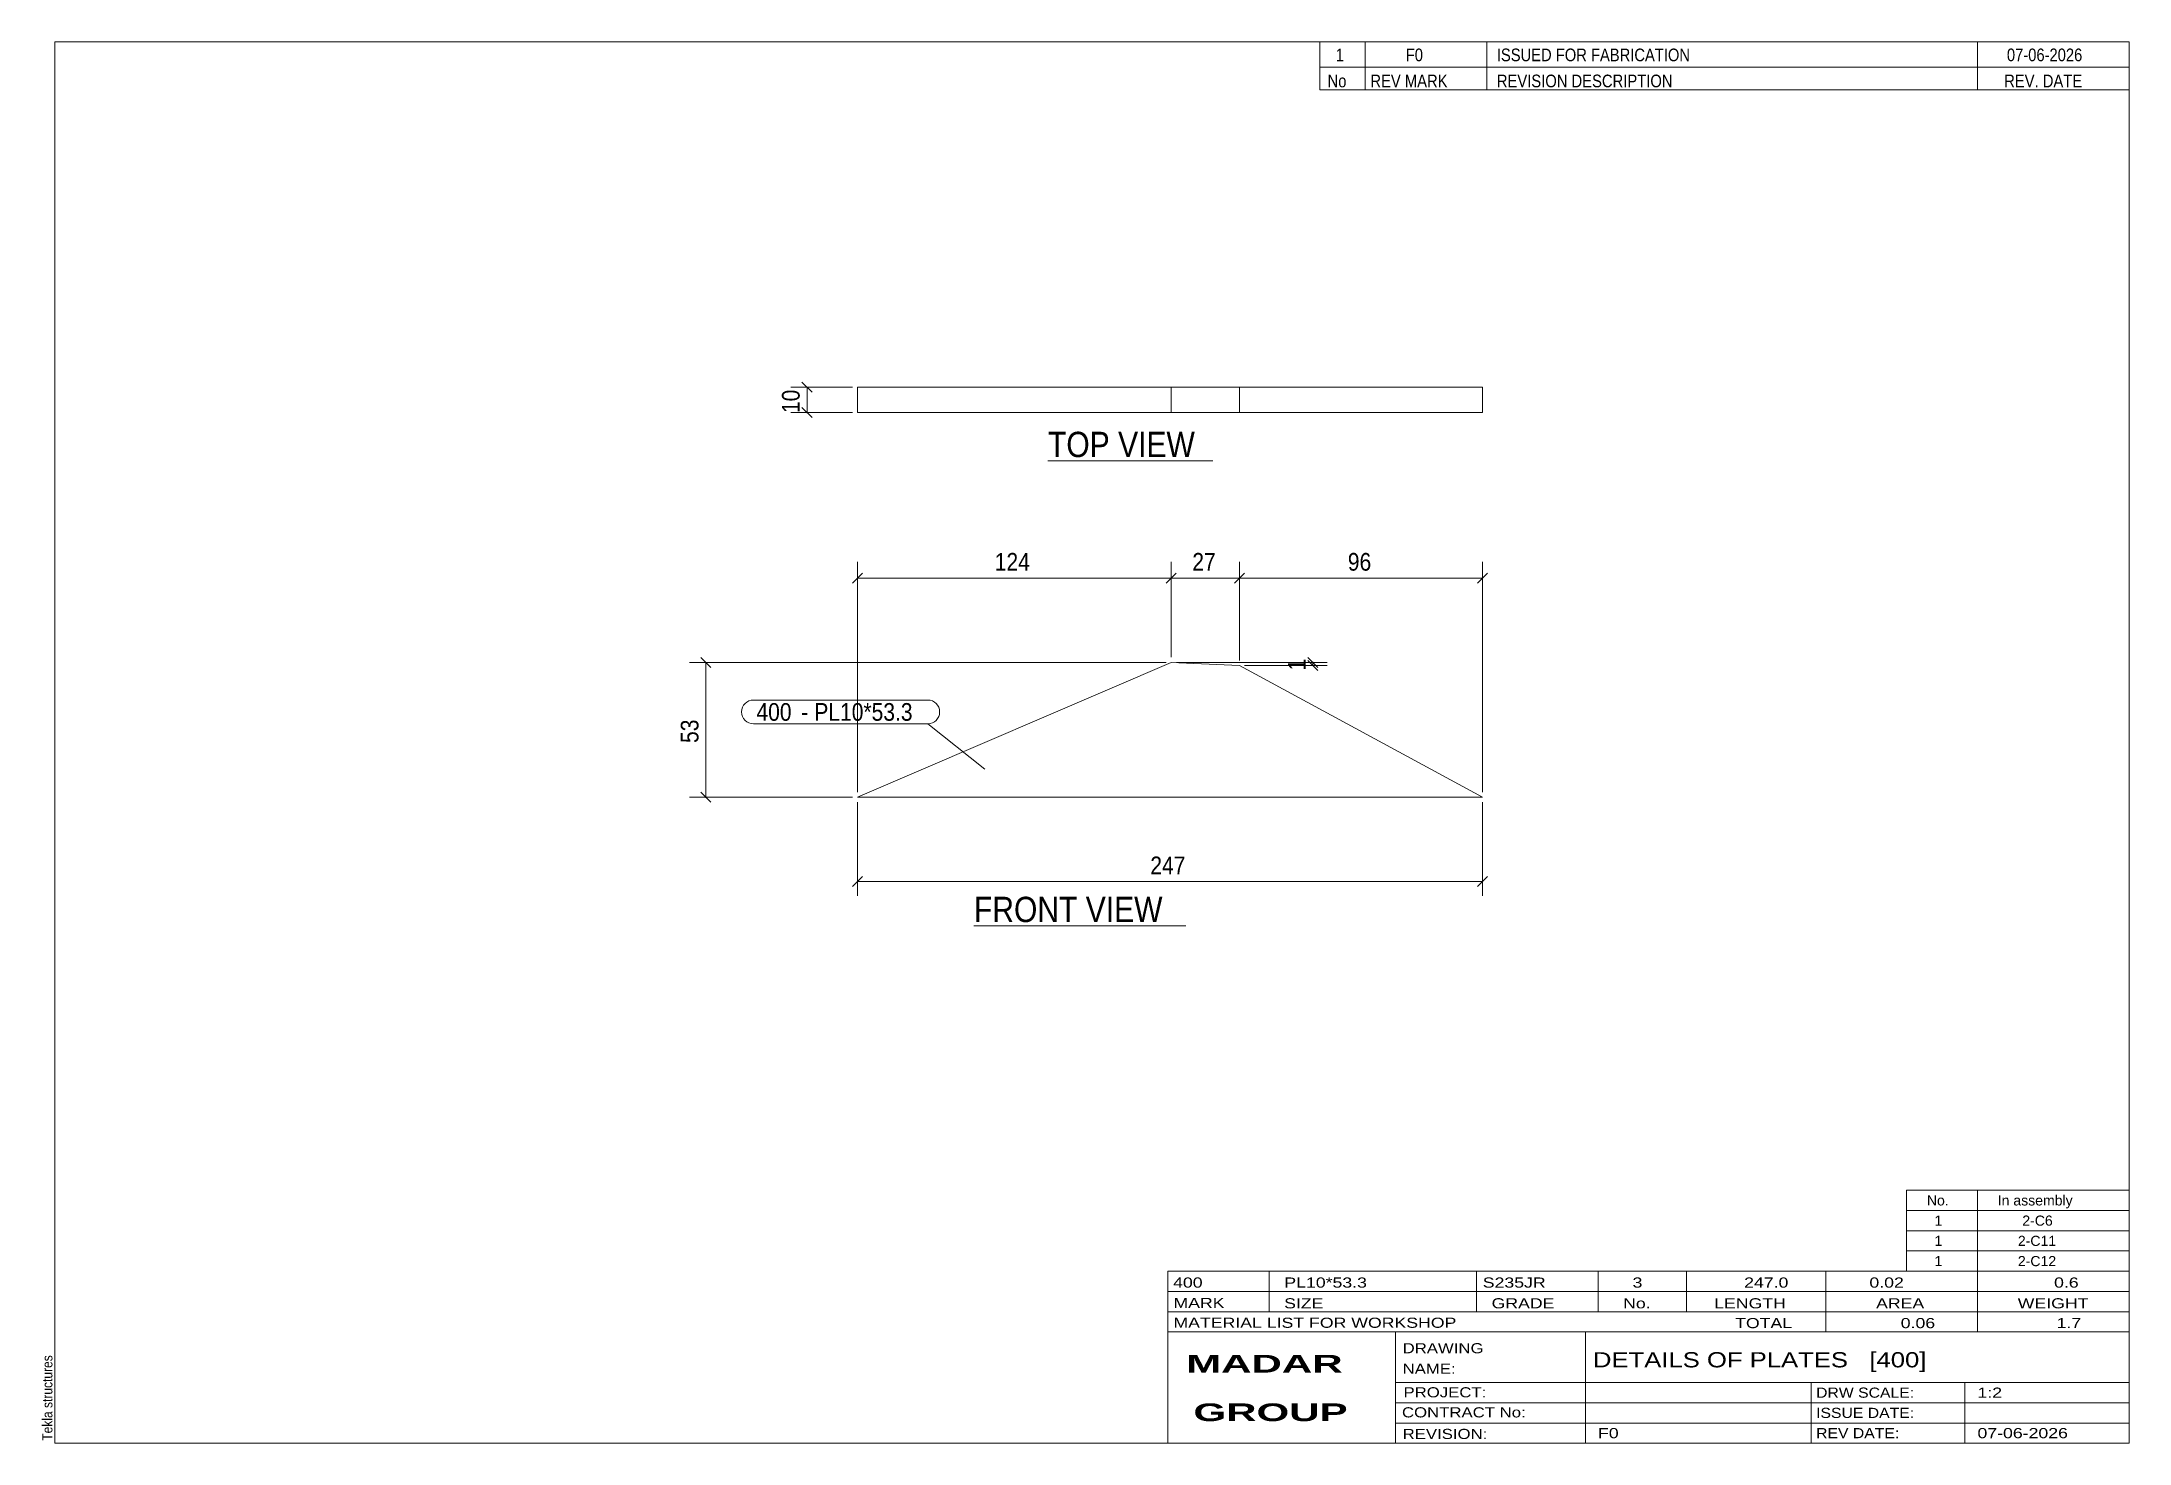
# Model space of a CAD drawing. Header units: millimetres. Extents: x 2 to 415, y 5 to 282.
import ezdxf

# ---------------------------------------------------------------- set-up
doc = ezdxf.new("R2010")
doc.units = ezdxf.units.MM
doc.linetypes.add('XKITLINE00', pattern=[0])
for name, color, linetype, lineweight in [('Dimensions', 7, 'Continuous', 0), ('DrawingSheet', 5, 'Continuous', 0), ('OtherObjectType', 7, 'Continuous', 0), ('Part', 2, 'Continuous', 0), ('PartMark', 7, 'Continuous', 0)]:
    doc.layers.add(name, color=color, linetype=linetype, lineweight=lineweight)
doc.styles.add('ARIAL', font='ARIAL.TTF')
doc.styles.add('ARIAL_BOLD', font='ARIALBD.TTF')
doc.styles.add('ARIAL_NARROW', font='ARIALN.TTF')

# ---------------------------------------------------------------- blocks, each defined once
blk = doc.blocks.new('*A1')
at = {"layer": 'Part', "color": 2, "linetype": 'XKITLINE00', "lineweight": 0}
for p, q in [((225.66, 159.34), (163.65, 132.68)), ((225.66, 159.34), (239.14, 158.73)), ((239.14, 158.73), (287.16, 132.68)), ((287.16, 132.68), (163.65, 132.68))]:
    blk.add_line(p, q, dxfattribs=at)
blk = doc.blocks.new('*A2')
at = {"layer": 'Part', "color": 2, "linetype": 'XKITLINE00', "lineweight": 0}
for p, q in [((287.16, 213.7), (163.65, 213.7)), ((163.65, 213.7), (163.65, 208.7)), ((225.66, 208.7), (225.66, 213.7)), ((239.14, 208.7), (239.14, 213.7)), ((287.16, 208.7), (287.16, 213.7)), ((287.16, 208.7), (163.65, 208.7))]:
    blk.add_line(p, q, dxfattribs=at)
blk = doc.blocks.new('*A3')
at = {"layer": 'DrawingSheet', "color": 5, "linetype": 'XKITLINE00', "lineweight": 0}
for p, q in [((415, 282), (5, 282)), ((5, 282), (5, 5)), ((415, 5), (415, 282)), ((5, 5), (415, 5))]:
    blk.add_line(p, q, dxfattribs=at)
at = {"layer": 'DrawingSheet', "color": 5, "style": 'ARIAL', "width": 0.85}
blk.add_text('Tekla structures', height=2, rotation=90, dxfattribs=at).set_placement((4.5, 5.5))
blk = doc.blocks.new('*A4')
at = {"layer": 'OtherObjectType', "color": 7, "linetype": 'XKITLINE00', "lineweight": 0}
for p, q in [((371, 55), (415, 55)), ((371, 51), (371, 55)), ((385, 51), (385, 55)), ((415, 51), (415, 55)), ((371, 51), (415, 51)), ((371, 47), (371, 51)), ((385, 47), (385, 51)), ((415, 47), (415, 51)), ((371, 47), (415, 47)), ((371, 43), (371, 47)), ((385, 43), (385, 47)), ((415, 43), (415, 47)), ((371, 43), (415, 43)), ((371, 39), (371, 43)), ((385, 39), (385, 43)), ((415, 39), (415, 43)), ((371, 39), (415, 39))]:
    blk.add_line(p, q, dxfattribs=at)
at = {"layer": 'OtherObjectType', "color": 7, "style": 'ARIAL_NARROW', "width": 1.211571}
for s, p in [('No.', (375, 52)), ('In assembly', (389, 52)), ('1', (376.5, 48)), ('2-C6', (393.86, 48)), ('1', (376.5, 44)), ('2-C11', (392.99, 44)), ('1', (376.5, 40)), ('2-C12', (392.99, 40))]:
    blk.add_text(s, height=2, dxfattribs=at).set_placement(p)
blk = doc.blocks.new('*A5')
at = {"layer": 'OtherObjectType', "color": 7, "linetype": 'XKITLINE00', "lineweight": 0}
for p, q in [((255, 282), (415, 282)), ((415, 282), (255, 282)), ((255, 282), (255, 277)), ((264, 282), (264, 277)), ((288, 282), (288, 277)), ((385, 282), (385, 277)), ((415, 282), (415, 277)), ((255, 277), (415, 277)), ((255, 277), (255, 272.5)), ((255, 277), (415, 277)), ((264, 277), (264, 272.5)), ((288, 277), (288, 272.5)), ((385, 277), (385, 272.5)), ((415, 277), (415, 272.5)), ((415, 272.5), (255, 272.5))]:
    blk.add_line(p, q, dxfattribs=at)
at = {"layer": 'OtherObjectType', "color": 7, "style": 'ARIAL_NARROW'}
for s, width, p in [('1', 1.017001, (258.16, 278.15)), ('F0', 1.017001, (272, 278.15)), ('ISSUED FOR FABRICATION', 1.017001, (290, 278.15)), ('07-06-2026', 1.017001, (390.82, 278.15)), ('No', 1.02, (256.54, 273)), ('REV MARK', 1.02, (265, 273)), ('REVISION DESCRIPTION', 1.02, (290, 273)), ('REV. DATE', 1.02, (390.28, 273))]:
    blk.add_text(s, height=2.5, dxfattribs=dict(at, width=width)).set_placement(p)
blk = doc.blocks.new('*A6')
at = {"layer": 'OtherObjectType', "color": 7, "linetype": 'XKITLINE00', "lineweight": 0}
for p, q in [((225, 39), (415, 39)), ((225, 39), (225, 35)), ((225, 39), (415, 39)), ((245, 35), (245, 39)), ((286, 35), (286, 39)), ((310, 35), (310, 39)), ((327.5, 35), (327.5, 39)), ((355, 35), (355, 39)), ((385, 35), (385, 39)), ((415, 35), (415, 39)), ((225, 35), (415, 35)), ((225, 35), (225, 5)), ((225, 35), (415, 35)), ((245, 31), (245, 35)), ((286, 31), (286, 35)), ((310, 31), (310, 35)), ((327.5, 31), (327.5, 35)), ((355, 31), (355, 35)), ((385, 31), (385, 35)), ((415, 31), (415, 35)), ((225, 31), (415, 31)), ((355, 27), (355, 31)), ((385, 27), (385, 31)), ((415, 27), (415, 31)), ((225, 27), (415, 27)), ((270, 21), (270, 27)), ((307.5, 17), (307.5, 27)), ((415, 21), (415, 27)), ((270, 21), (270, 5)), ((415, 17), (415, 21)), ((270, 17), (415, 17)), ((307.5, 5), (307.5, 17)), ((352.16, 13), (352.16, 17)), ((382.5, 5), (382.5, 17)), ((415, 13), (415, 17)), ((270, 13), (415, 13)), ((352.16, 5), (352.16, 13)), ((415, 9), (415, 13)), ((270, 9), (415, 9)), ((415, 5), (415, 9)), ((225, 5), (415, 5)), ((262.5, 5), (415, 5))]:
    blk.add_line(p, q, dxfattribs=at)
at = {"layer": 'OtherObjectType', "color": 7, "style": 'ARIAL_NARROW'}
for s, height, width, p in [('400', 2, 1.525501, (226.01, 35.76)), ('PL10*53.3', 2, 1.525501, (248, 35.76)), ('S235JR', 2, 1.525501, (287.22, 35.76)), ('3', 2, 1.525501, (316.82, 35.76)), ('247.0', 2, 1.525501, (338.88, 35.76)), ('0.02', 2, 1.525501, (363.64, 35.76)), ('0.6', 2, 1.525501, (400.14, 35.76)), ('MARK', 2, 1.525501, (226.08, 31.73)), ('SIZE', 2, 1.525501, (247.96, 31.66)), ('GRADE', 2, 1.525501, (288.96, 31.66)), ('No.', 2, 1.525501, (314.96, 31.66)), ('LENGTH', 2, 1.525501, (332.96, 31.66)), ('AREA', 2, 1.525501, (364.96, 31.66)), ('WEIGHT', 2, 1.525501, (392.96, 31.66)), ('MATERIAL LIST FOR WORKSHOP', 2, 1.525501, (226.08, 27.82)), ('TOTAL', 2, 1.525501, (337.1, 27.75)), ('0.06', 2, 1.525501, (369.83, 27.75)), ('1.7', 2, 1.525501, (400.63, 27.75)), ('DRAWING', 2, 1.445, (271.38, 22.78)), ('NAME:', 2, 1.445, (271.38, 18.72)), ('DETAILS OF PLATES   [400]', 3, 1.474651, (309, 20)), ('PROJECT:', 2, 1.445, (271.55, 14.07)), ('DRW SCALE:', 2, 1.36, (353.1, 14)), ('1:2', 2, 1.525501, (385, 14)), ('CONTRACT No:', 2, 1.445, (271.25, 10.11)), ('ISSUE DATE:', 2, 1.36, (353.1, 10)), ('REVISION:', 2, 1.445, (271.38, 5.84)), ('F0', 2, 1.525501, (310, 6)), ('REV DATE:', 2, 1.36, (353.1, 6)), ('07-06-2026', 2, 1.525501, (385, 6))]:
    blk.add_text(s, height=height, dxfattribs=dict(at, width=width)).set_placement(p)
at = {"layer": 'OtherObjectType', "color": 1, "style": 'ARIAL_BOLD', "width": 1.7}
for s, p in [('MADAR ', (228.58, 18.97)), ('GROUP', (230.03, 9.37))]:
    blk.add_text(s, height=3.5, dxfattribs=at).set_placement(p)
blk = doc.blocks.new('*A7')
at = {"layer": 'Dimensions', "color": 7, "linetype": 'XKITLINE00', "lineweight": 0}
for p, q in [((163.65, 131.68), (163.65, 113.21)), ((287.16, 131.68), (287.16, 113.21)), ((164.64, 117), (162.66, 115.02)), ((163.65, 116.01), (287.16, 116.01)), ((288.15, 117), (286.17, 115.02))]:
    blk.add_line(p, q, dxfattribs=at)
at = {"layer": 'Dimensions', "color": 3}
for p in [(163.65, 116.01), (287.16, 116.01)]:
    blk.add_point(p, dxfattribs=at)
at = {"layer": 'Dimensions', "color": 3, "style": 'ARIAL', "width": 0.85}
blk.add_text('247', height=3.5, dxfattribs=at).set_placement((221.51, 117.46))
blk = doc.blocks.new('*A8')
at = {"layer": 'Dimensions', "color": 7, "linetype": 'XKITLINE00', "lineweight": 0}
for p, q in [((163.65, 133.68), (163.65, 179.21)), ((225.66, 160.34), (225.66, 179.21)), ((164.64, 177), (162.66, 175.02)), ((163.65, 176.01), (225.66, 176.01)), ((226.65, 177), (224.67, 175.02))]:
    blk.add_line(p, q, dxfattribs=at)
at = {"layer": 'Dimensions', "color": 3}
for p in [(163.65, 176.01), (225.66, 176.01)]:
    blk.add_point(p, dxfattribs=at)
at = {"layer": 'Dimensions', "color": 3, "style": 'ARIAL', "width": 0.85}
blk.add_text('124', height=3.5, dxfattribs=at).set_placement((190.76, 177.46))
blk = doc.blocks.new('*A9')
at = {"layer": 'Dimensions', "color": 7, "linetype": 'XKITLINE00', "lineweight": 0}
for p, q in [((225.66, 160.34), (225.66, 179.21)), ((239.14, 159.73), (239.14, 179.21)), ((226.65, 177), (224.67, 175.02)), ((225.66, 176.01), (239.14, 176.01)), ((240.13, 177), (238.15, 175.02))]:
    blk.add_line(p, q, dxfattribs=at)
at = {"layer": 'Dimensions', "color": 3}
for p in [(225.66, 176.01), (239.14, 176.01)]:
    blk.add_point(p, dxfattribs=at)
at = {"layer": 'Dimensions', "color": 3, "style": 'ARIAL', "width": 0.85}
blk.add_text('27', height=3.5, dxfattribs=at).set_placement((229.81, 177.46))
blk = doc.blocks.new('*A10')
at = {"layer": 'Dimensions', "color": 7, "linetype": 'XKITLINE00', "lineweight": 0}
for p, q in [((239.14, 159.73), (239.14, 179.21)), ((287.16, 133.68), (287.16, 179.21)), ((240.13, 177), (238.15, 175.02)), ((239.14, 176.01), (287.16, 176.01)), ((288.15, 177), (286.17, 175.02))]:
    blk.add_line(p, q, dxfattribs=at)
at = {"layer": 'Dimensions', "color": 3}
for p in [(239.14, 176.01), (287.16, 176.01)]:
    blk.add_point(p, dxfattribs=at)
at = {"layer": 'Dimensions', "color": 3, "style": 'ARIAL', "width": 0.85}
blk.add_text('96', height=3.5, dxfattribs=at).set_placement((260.55, 177.46))
blk = doc.blocks.new('*A11')
at = {"layer": 'Dimensions', "color": 7, "linetype": 'XKITLINE00', "lineweight": 0}
for p, q in [((224.66, 159.34), (130.45, 159.34)), ((132.66, 160.33), (134.64, 158.35)), ((133.65, 132.68), (133.65, 159.34)), ((162.65, 132.68), (130.45, 132.68)), ((132.66, 133.67), (134.64, 131.69))]:
    blk.add_line(p, q, dxfattribs=at)
at = {"layer": 'Dimensions', "color": 3}
for p in [(133.65, 159.34), (133.65, 132.68)]:
    blk.add_point(p, dxfattribs=at)
at = {"layer": 'Dimensions', "color": 3, "style": 'ARIAL', "width": 0.85}
blk.add_text('53', height=3.5, rotation=90.0002, dxfattribs=at).set_placement((132.2, 143.41))
blk = doc.blocks.new('*A12')
at = {"layer": 'Dimensions', "color": 7, "linetype": 'XKITLINE00', "lineweight": 0}
for p, q in [((226.66, 159.34), (256.45, 159.34)), ((240.14, 158.73), (256.45, 158.73)), ((252.66, 160.33), (254.64, 158.35)), ((252.66, 159.72), (254.64, 157.74)), ((253.65, 158.73), (253.65, 159.34))]:
    blk.add_line(p, q, dxfattribs=at)
at = {"layer": 'Dimensions', "color": 3}
for p in [(253.65, 159.34), (253.65, 158.73)]:
    blk.add_point(p, dxfattribs=at)
at = {"layer": 'Dimensions', "color": 3, "style": 'ARIAL', "width": 0.85}
blk.add_text('1', height=3.5, rotation=90.0002, dxfattribs=at).set_placement((252.2, 157.74))
blk = doc.blocks.new('*A13')
at = {"layer": 'PartMark', "color": 7, "linetype": 'XKITLINE00', "lineweight": 0}
for p, q in [((143.06, 151.89), (177.51, 151.89)), ((143.06, 147.19), (177.51, 147.19)), ((188.82, 138.22), (177.51, 147.19))]:
    blk.add_line(p, q, dxfattribs=at)
for centre, start, end in [((143.06, 149.54), 90, 270), ((177.51, 149.54), 270, 90)]:
    blk.add_arc(centre, 2.35, start, end, dxfattribs=at)
at = {"layer": 'PartMark', "color": 1, "style": 'ARIAL', "width": 0.85}
blk.add_text('400', height=3.5, dxfattribs=at).set_placement((143.66, 147.79))
at = {"layer": 'PartMark', "color": 3, "style": 'ARIAL', "width": 0.85}
for s, p in [('-', (152.5, 147.79)), ('PL10*53.3', (155.1, 147.79))]:
    blk.add_text(s, height=3.5, dxfattribs=at).set_placement(p)
blk = doc.blocks.new('*A14')
at = {"layer": 'OtherObjectType', "color": 7, "linetype": 'XKITLINE00', "lineweight": 0}
blk.add_line((186.65, 107.26), (228.51, 107.26), dxfattribs=at)
at = {"layer": 'OtherObjectType', "color": 3, "style": 'ARIAL', "width": 0.85}
blk.add_text('FRONT VIEW', height=5, dxfattribs=at).set_placement((186.65, 108.01))
blk = doc.blocks.new('*A15')
at = {"layer": 'Dimensions', "color": 7, "linetype": 'XKITLINE00', "lineweight": 0}
for p, q in [((152.66, 214.69), (154.64, 212.71)), ((162.65, 213.7), (150.45, 213.7)), ((153.65, 208.7), (153.65, 213.7)), ((162.65, 208.7), (150.45, 208.7)), ((152.66, 209.69), (154.64, 207.71))]:
    blk.add_line(p, q, dxfattribs=at)
at = {"layer": 'Dimensions', "color": 3}
for p in [(153.65, 213.7), (153.65, 208.7)]:
    blk.add_point(p, dxfattribs=at)
at = {"layer": 'Dimensions', "color": 3, "style": 'ARIAL', "width": 0.85}
blk.add_text('10', height=3.5, rotation=90.0002, dxfattribs=at).set_placement((152.2, 208.61))
blk = doc.blocks.new('*A16')
at = {"layer": 'OtherObjectType', "color": 7, "linetype": 'XKITLINE00', "lineweight": 0}
blk.add_line((201.28, 199.16), (233.88, 199.16), dxfattribs=at)
at = {"layer": 'OtherObjectType', "color": 3, "style": 'ARIAL', "width": 0.85}
blk.add_text('TOP VIEW', height=5, dxfattribs=at).set_placement((201.28, 199.91))

msp = doc.modelspace()

# ---------------------------------------------------------------- block references
at = {"lineweight": 0}
for name in ['*A3', '*A5', '*A15', '*A2', '*A16', '*A8', '*A9', '*A10', '*A11', '*A1', '*A12', '*A13', '*A7', '*A14', '*A4', '*A6']:
    msp.add_blockref(name, (0, 0), dxfattribs=at)

doc.saveas('drawing.dxf')
